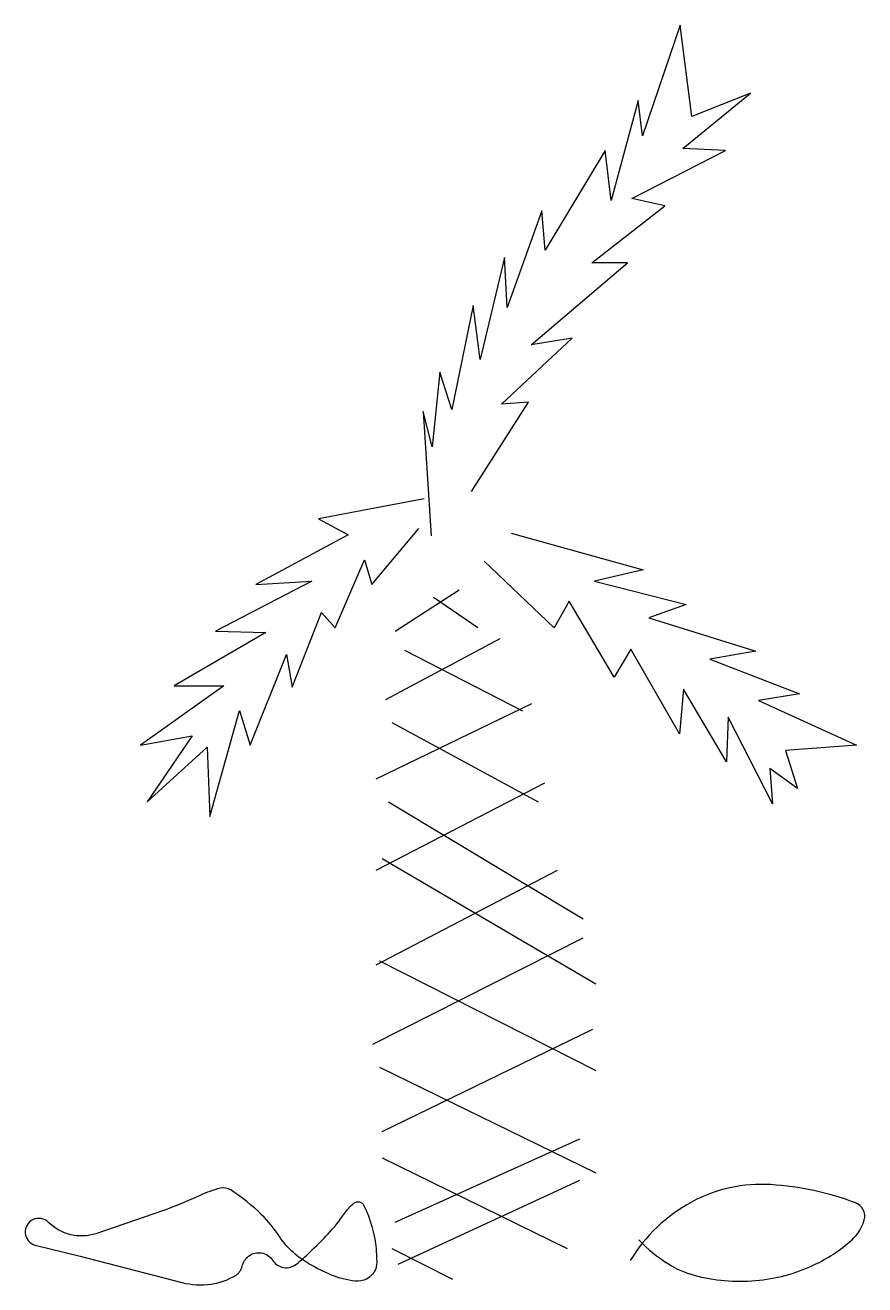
# Model space of a CAD drawing. Extents: x -2.34 to 2.03, y -0.02 to 6.54.
import ezdxf

# ---------------------------------------------------------------- set-up
doc = ezdxf.new("R2010")
doc.units = 0
doc.header["$LTSCALE"] = 100
doc.header["$MEASUREMENT"] = 0
doc.layers.add('P-ARVORE', color=2, linetype='CONTINUOUS')

msp = doc.modelspace()

# ---------------------------------------------------------------- linework, layer by layer
at = {"layer": 'P-ARVORE', "linetype": 'CONTINUOUS'}
for points in [[(-0.0172, 4.1145), (0.28, 4.5793), (0.1401, 4.5689), (0.5072, 4.9123), (0.2945, 4.8776), (0.7956, 5.3042), (0.6092, 5.3042), (0.9908, 5.6025), (0.8189, 5.6407), (1.3055, 5.8904), (1.0841, 5.9008), (1.4366, 6.1887), (1.1307, 6.0673), (1.0695, 6.5425), (0.8743, 5.9667), (0.851, 6.1505), (0.7111, 5.6302), (0.6791, 5.8904), (0.3674, 5.3701), (0.3499, 5.5748), (0.1692, 5.0718), (0.1547, 5.332), (0.0294, 4.8013), (-0.0085, 5.0822), (-0.1192, 4.5411), (-0.1804, 4.7354), (-0.2212, 4.3469), (-0.2678, 4.5307), (-0.227, 3.8821)], [(-0.2619, 4.0763), (-0.8126, 3.9723), (-0.6582, 3.889), (-1.1389, 3.6289), (-0.8476, 3.6462), (-1.3487, 3.3861), (-1.0865, 3.3792), (-1.5643, 3.1017), (-1.305, 3.1017), (-1.7391, 2.793), (-1.471, 2.8415), (-1.7041, 2.4981), (-1.3924, 2.7826), (-1.3778, 2.4218), (-1.2234, 2.9733), (-1.168, 2.793), (-0.9787, 3.2647), (-0.9495, 3.0947), (-0.798, 3.4832), (-0.7252, 3.4034), (-0.5737, 3.7572), (-0.5358, 3.6289), (-0.2911, 3.9203)], [(0.1896, 3.896), (0.8772, 3.7052), (0.8772, 3.7052), (0.6237, 3.6462), (1.1015, 3.5248), (0.9063, 3.4555), (1.4628, 3.282), (1.2239, 3.2404), (1.6901, 3.06), (1.4774, 3.0254), (1.9872, 2.793), (1.6172, 2.7652), (1.6813, 2.5675), (1.5357, 2.6716), (1.5502, 2.4877), (1.3201, 2.9386), (1.3113, 2.7063), (1.087, 3.0843), (1.0666, 2.8519), (0.8131, 3.2924), (0.7257, 3.1468), (0.4926, 3.5422), (0.414, 3.4034), (0.0498, 3.7503)], [(-0.4129, 3.3867), (-0.0812, 3.6024)], [(-0.2143, 3.5634), (0.017, 3.4049)], [(-0.4631, 3.0308), (0.1327, 3.3478)], [(-0.3649, 3.288), (0.2483, 2.9711)], [(-0.5133, 2.6178), (0.2985, 3.01)], [(-0.4303, 2.9113), (0.3312, 2.4982)], [(-0.5133, 2.1423), (0.3662, 2.597)], [(-0.4478, 2.4982), (0.5647, 1.8877)], [(-0.4805, 2.2021), (0.6302, 1.55)], [(-0.5133, 1.6487), (0.4316, 2.1423)], [(-0.5307, 1.2356), (0.5647, 1.789)], [(-0.4958, 1.6695), (-0.4958, 1.6695), (0.6302, 1.098)], [(-0.4805, 0.781), (0.6149, 1.3136)], [(-0.4958, 1.1161), (0.6302, 0.5654)], [(-0.4129, 0.3082), (0.5473, 0.742)], [(-0.4805, 0.6433), (0.4818, 0.1705)], [(-0.3976, 0.09), (0.5473, 0.5264)], [(-0.4303, 0.1705), (-0.1161, 0.012)]]:
    msp.add_lwpolyline(points, dxfattribs=at)
msp.add_lwpolyline([(-0.5634, 0.012, -0.150067), (-0.6222, 0.0011, -0.069724), (-0.7446, 0.0328, -0.034862), (-0.8629, 0.0918, -0.046598), (-0.9431, 0.1497, -0.067825), (-1.0164, 0.2338, 0.051579), (-1.109, 0.3471, 0.053967), (-1.2698, 0.4759, 0.206644), (-1.325, 0.4848, 0.047643), (-1.4288, 0.4478, -0.024859), (-1.624, 0.3679), (-1.9709, 0.2484, -0.283002), (-2.2179, 0.3074, 1.29683), (-2.2874, 0.1887), (-2.0539, 0.1315), (-1.5236, -0.0062, 0.094864), (-1.3706, -0.0141, 0.106521), (-1.2421, 0.0328, 0.201683), (-1.2102, 0.0784, -0.177086), (-1.1766, 0.1315, -0.43973), (-1.0517, 0.1099, 0.446923), (-0.9279, 0.09, 0.020406), (-0.8593, 0.1503, 0.013482), (-0.762, 0.2484, 0.039735), (-0.678, 0.3534, -0.073896), (-0.6289, 0.4069, -0.481893), (-0.5765, 0.3953, -0.090624), (-0.5133, 0.1705, -0.023372), (-0.5098, 0.0966, -0.069252), (-0.5133, 0.0718, -0.105911), (-0.5312, 0.0379, -0.097959)], format="xyb", close=True, dxfattribs=at)
msp.add_lwpolyline([(0.8539, 0.2158, 0.056972), (1.0085, 0.0905, 0.07782), (1.1423, 0.032, 0.085313), (1.4625, 0.0042, 0.088248), (1.7629, 0.084, 0.072962), (1.9626, 0.2153, 0.14342), (2.028, 0.3199, 0.388867), (1.9832, 0.4086, 0.074689), (1.5415, 0.5037, 0.140601), (1.1295, 0.4132, 0.134114), (0.8102, 0.1083)], format="xyb", dxfattribs=at)

doc.saveas('drawing.dxf')
